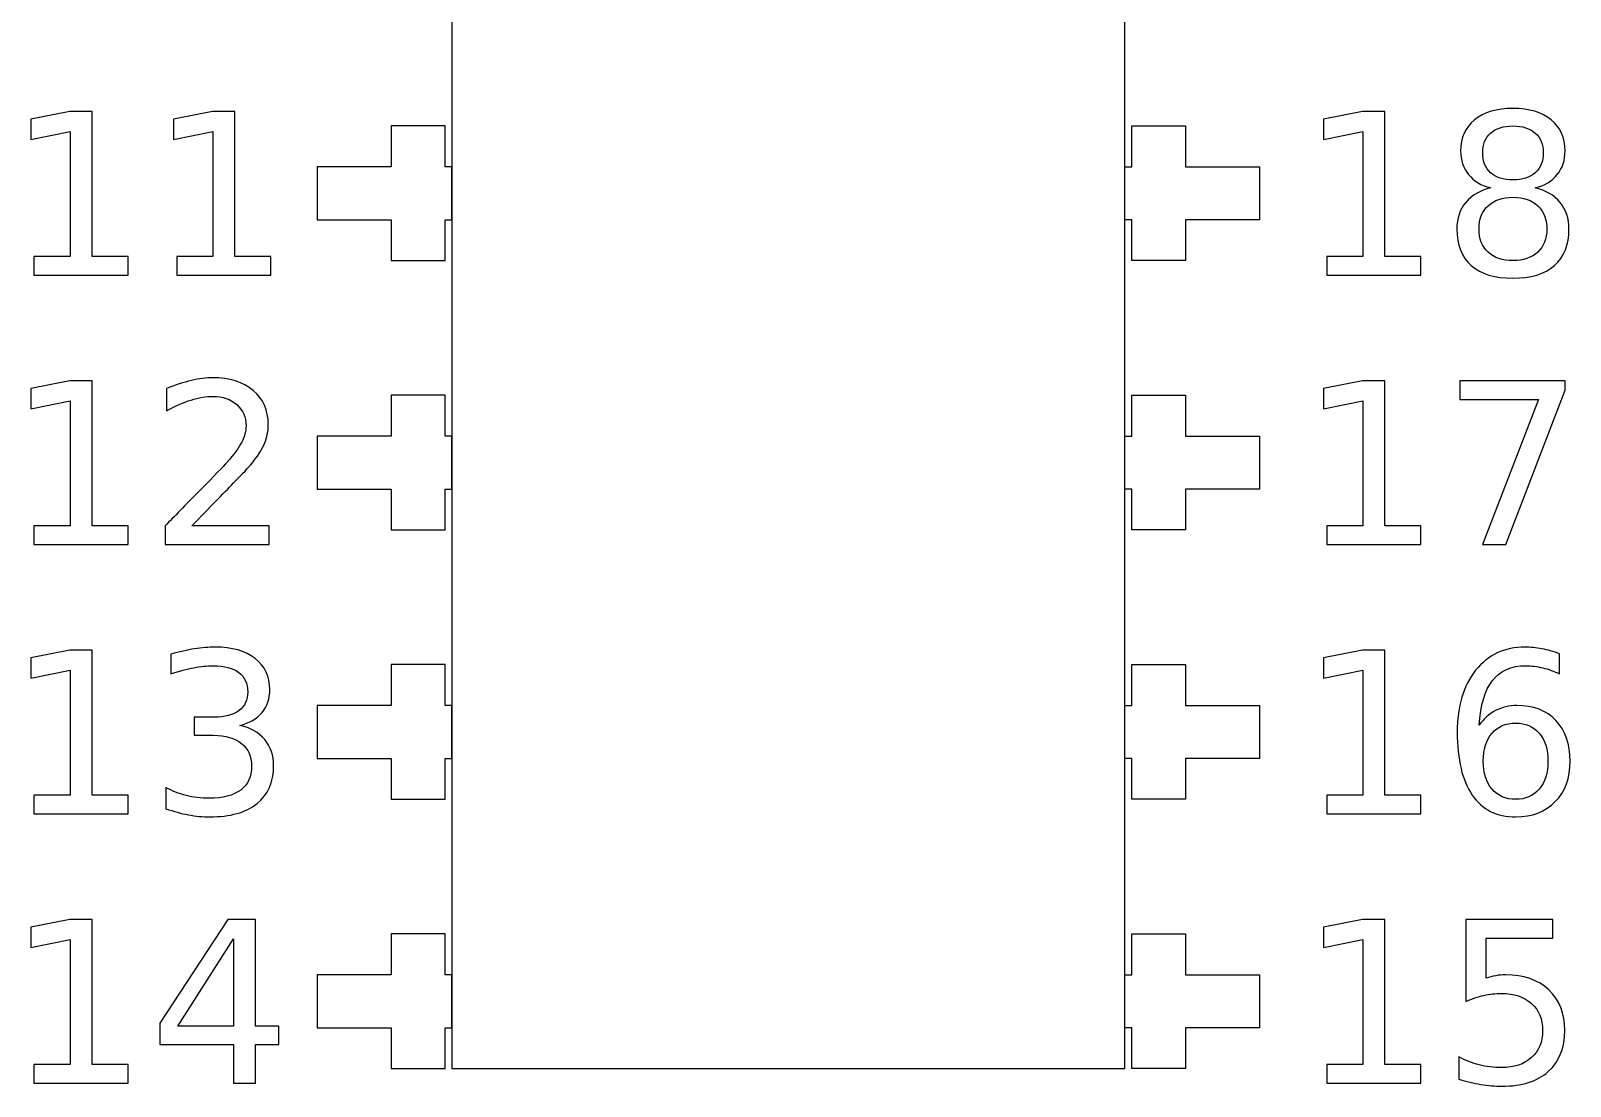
# Model space of a CAD drawing. Header units: centimetres. Extents: x -11.21 to -9.76, y -16.58 to -12.59.
# Drawn here: x -11.215 to -9.762, y -16.581 to -15.586 of the extents above; entities that cross this region are included whole.
import ezdxf

# ---------------------------------------------------------------- set-up
doc = ezdxf.new("R2010")
doc.units = ezdxf.units.CM
doc.header["$MEASUREMENT"] = 0
doc.layers.add('Layer 1', color=7, linetype='Continuous')

msp = doc.modelspace()

# ---------------------------------------------------------------- linework, layer by layer
at = {"layer": 'Layer 1', "color": 250, "lineweight": 25}
for points, knots in [([(-10.8175, -13.13542), (-10.8175, -13.13542), (-10.18251, -13.13542), (-10.18251, -13.13542), (-10.18251, -13.13542), (-10.18251, -13.13542), (-10.18251, -16.5644), (-10.18251, -16.5644), (-10.18251, -16.5644), (-10.18251, -16.5644), (-10.8175, -16.5644), (-10.8175, -16.5644), (-10.8175, -16.5644), (-10.8175, -16.5644), (-10.8175, -13.13542), (-10.8175, -13.13542)], [0, 0, 0, 0, 0.25, 0.25, 0.25, 0.25, 0.5, 0.5, 0.5, 0.5, 0.75, 0.75, 0.75, 0.75, 1, 1, 1, 1]), ([(-10.82385, -15.80242), (-10.82385, -15.80242), (-10.87465, -15.80242), (-10.87465, -15.80242), (-10.87465, -15.80242), (-10.87465, -15.80242), (-10.87465, -15.76392), (-10.87465, -15.76392), (-10.87465, -15.76392), (-10.87465, -15.76392), (-10.9445, -15.76392), (-10.9445, -15.76392), (-10.9445, -15.76392), (-10.9445, -15.76392), (-10.9445, -15.71392), (-10.9445, -15.71392), (-10.9445, -15.71392), (-10.9445, -15.71392), (-10.87465, -15.71392), (-10.87465, -15.71392), (-10.87465, -15.71392), (-10.87465, -15.71392), (-10.87465, -15.67542), (-10.87465, -15.67542), (-10.87465, -15.67542), (-10.87465, -15.67542), (-10.82385, -15.67542), (-10.82385, -15.67542), (-10.82385, -15.67542), (-10.82385, -15.67542), (-10.82385, -15.71392), (-10.82385, -15.71392), (-10.82385, -15.71392), (-10.82385, -15.71392), (-10.8175, -15.71392), (-10.8175, -15.71392), (-10.8175, -15.71392), (-10.8175, -15.71392), (-10.8175, -15.76392), (-10.8175, -15.76392), (-10.8175, -15.76392), (-10.8175, -15.76392), (-10.82385, -15.76392), (-10.82385, -15.76392), (-10.82385, -15.76392), (-10.82385, -15.76392), (-10.82385, -15.80242), (-10.82385, -15.80242)], [0, 0, 0, 0, 0.0833333, 0.0833333, 0.0833333, 0.0833333, 0.1666667, 0.1666667, 0.1666667, 0.1666667, 0.25, 0.25, 0.25, 0.25, 0.3333333, 0.3333333, 0.3333333, 0.3333333, 0.4166667, 0.4166667, 0.4166667, 0.4166667, 0.5, 0.5, 0.5, 0.5, 0.5833333, 0.5833333, 0.5833333, 0.5833333, 0.6666667, 0.6666667, 0.6666667, 0.6666667, 0.75, 0.75, 0.75, 0.75, 0.8333333, 0.8333333, 0.8333333, 0.8333333, 0.9166667, 0.9166667, 0.9166667, 0.9166667, 1, 1, 1, 1]), ([(-10.17615, -15.80242), (-10.17615, -15.80242), (-10.12535, -15.80242), (-10.12535, -15.80242), (-10.12535, -15.80242), (-10.12535, -15.80242), (-10.12535, -15.76392), (-10.12535, -15.76392), (-10.12535, -15.76392), (-10.12535, -15.76392), (-10.0555, -15.76392), (-10.0555, -15.76392), (-10.0555, -15.76392), (-10.0555, -15.76392), (-10.0555, -15.71392), (-10.0555, -15.71392), (-10.0555, -15.71392), (-10.0555, -15.71392), (-10.12535, -15.71392), (-10.12535, -15.71392), (-10.12535, -15.71392), (-10.12535, -15.71392), (-10.12535, -15.67542), (-10.12535, -15.67542), (-10.12535, -15.67542), (-10.12535, -15.67542), (-10.17615, -15.67542), (-10.17615, -15.67542), (-10.17615, -15.67542), (-10.17615, -15.67542), (-10.17615, -15.71392), (-10.17615, -15.71392), (-10.17615, -15.71392), (-10.17615, -15.71392), (-10.1825, -15.71392), (-10.1825, -15.71392), (-10.1825, -15.71392), (-10.1825, -15.71392), (-10.1825, -15.76392), (-10.1825, -15.76392), (-10.1825, -15.76392), (-10.1825, -15.76392), (-10.17615, -15.76392), (-10.17615, -15.76392), (-10.17615, -15.76392), (-10.17615, -15.76392), (-10.17615, -15.80242), (-10.17615, -15.80242)], [0, 0, 0, 0, 0.0833333, 0.0833333, 0.0833333, 0.0833333, 0.1666667, 0.1666667, 0.1666667, 0.1666667, 0.25, 0.25, 0.25, 0.25, 0.3333333, 0.3333333, 0.3333333, 0.3333333, 0.4166667, 0.4166667, 0.4166667, 0.4166667, 0.5, 0.5, 0.5, 0.5, 0.5833333, 0.5833333, 0.5833333, 0.5833333, 0.6666667, 0.6666667, 0.6666667, 0.6666667, 0.75, 0.75, 0.75, 0.75, 0.8333333, 0.8333333, 0.8333333, 0.8333333, 0.9166667, 0.9166667, 0.9166667, 0.9166667, 1, 1, 1, 1]), ([(-10.82385, -16.05642), (-10.82385, -16.05642), (-10.87465, -16.05642), (-10.87465, -16.05642), (-10.87465, -16.05642), (-10.87465, -16.05642), (-10.87465, -16.01792), (-10.87465, -16.01792), (-10.87465, -16.01792), (-10.87465, -16.01792), (-10.9445, -16.01792), (-10.9445, -16.01792), (-10.9445, -16.01792), (-10.9445, -16.01792), (-10.9445, -15.96792), (-10.9445, -15.96792), (-10.9445, -15.96792), (-10.9445, -15.96792), (-10.87465, -15.96792), (-10.87465, -15.96792), (-10.87465, -15.96792), (-10.87465, -15.96792), (-10.87465, -15.92942), (-10.87465, -15.92942), (-10.87465, -15.92942), (-10.87465, -15.92942), (-10.82385, -15.92942), (-10.82385, -15.92942), (-10.82385, -15.92942), (-10.82385, -15.92942), (-10.82385, -15.96792), (-10.82385, -15.96792), (-10.82385, -15.96792), (-10.82385, -15.96792), (-10.8175, -15.96792), (-10.8175, -15.96792), (-10.8175, -15.96792), (-10.8175, -15.96792), (-10.8175, -16.01792), (-10.8175, -16.01792), (-10.8175, -16.01792), (-10.8175, -16.01792), (-10.82385, -16.01792), (-10.82385, -16.01792), (-10.82385, -16.01792), (-10.82385, -16.01792), (-10.82385, -16.05642), (-10.82385, -16.05642)], [0, 0, 0, 0, 0.0833333, 0.0833333, 0.0833333, 0.0833333, 0.1666667, 0.1666667, 0.1666667, 0.1666667, 0.25, 0.25, 0.25, 0.25, 0.3333333, 0.3333333, 0.3333333, 0.3333333, 0.4166667, 0.4166667, 0.4166667, 0.4166667, 0.5, 0.5, 0.5, 0.5, 0.5833333, 0.5833333, 0.5833333, 0.5833333, 0.6666667, 0.6666667, 0.6666667, 0.6666667, 0.75, 0.75, 0.75, 0.75, 0.8333333, 0.8333333, 0.8333333, 0.8333333, 0.9166667, 0.9166667, 0.9166667, 0.9166667, 1, 1, 1, 1]), ([(-10.17615, -16.05642), (-10.17615, -16.05642), (-10.12535, -16.05642), (-10.12535, -16.05642), (-10.12535, -16.05642), (-10.12535, -16.05642), (-10.12535, -16.01792), (-10.12535, -16.01792), (-10.12535, -16.01792), (-10.12535, -16.01792), (-10.0555, -16.01792), (-10.0555, -16.01792), (-10.0555, -16.01792), (-10.0555, -16.01792), (-10.0555, -15.96792), (-10.0555, -15.96792), (-10.0555, -15.96792), (-10.0555, -15.96792), (-10.12535, -15.96792), (-10.12535, -15.96792), (-10.12535, -15.96792), (-10.12535, -15.96792), (-10.12535, -15.92942), (-10.12535, -15.92942), (-10.12535, -15.92942), (-10.12535, -15.92942), (-10.17615, -15.92942), (-10.17615, -15.92942), (-10.17615, -15.92942), (-10.17615, -15.92942), (-10.17615, -15.96792), (-10.17615, -15.96792), (-10.17615, -15.96792), (-10.17615, -15.96792), (-10.1825, -15.96792), (-10.1825, -15.96792), (-10.1825, -15.96792), (-10.1825, -15.96792), (-10.1825, -16.01792), (-10.1825, -16.01792), (-10.1825, -16.01792), (-10.1825, -16.01792), (-10.17615, -16.01792), (-10.17615, -16.01792), (-10.17615, -16.01792), (-10.17615, -16.01792), (-10.17615, -16.05642), (-10.17615, -16.05642)], [0, 0, 0, 0, 0.0833333, 0.0833333, 0.0833333, 0.0833333, 0.1666667, 0.1666667, 0.1666667, 0.1666667, 0.25, 0.25, 0.25, 0.25, 0.3333333, 0.3333333, 0.3333333, 0.3333333, 0.4166667, 0.4166667, 0.4166667, 0.4166667, 0.5, 0.5, 0.5, 0.5, 0.5833333, 0.5833333, 0.5833333, 0.5833333, 0.6666667, 0.6666667, 0.6666667, 0.6666667, 0.75, 0.75, 0.75, 0.75, 0.8333333, 0.8333333, 0.8333333, 0.8333333, 0.9166667, 0.9166667, 0.9166667, 0.9166667, 1, 1, 1, 1]), ([(-10.82385, -16.31042), (-10.82385, -16.31042), (-10.87465, -16.31042), (-10.87465, -16.31042), (-10.87465, -16.31042), (-10.87465, -16.31042), (-10.87465, -16.27192), (-10.87465, -16.27192), (-10.87465, -16.27192), (-10.87465, -16.27192), (-10.9445, -16.27192), (-10.9445, -16.27192), (-10.9445, -16.27192), (-10.9445, -16.27192), (-10.9445, -16.22192), (-10.9445, -16.22192), (-10.9445, -16.22192), (-10.9445, -16.22192), (-10.87465, -16.22192), (-10.87465, -16.22192), (-10.87465, -16.22192), (-10.87465, -16.22192), (-10.87465, -16.18342), (-10.87465, -16.18342), (-10.87465, -16.18342), (-10.87465, -16.18342), (-10.82385, -16.18342), (-10.82385, -16.18342), (-10.82385, -16.18342), (-10.82385, -16.18342), (-10.82385, -16.22192), (-10.82385, -16.22192), (-10.82385, -16.22192), (-10.82385, -16.22192), (-10.8175, -16.22192), (-10.8175, -16.22192), (-10.8175, -16.22192), (-10.8175, -16.22192), (-10.8175, -16.27192), (-10.8175, -16.27192), (-10.8175, -16.27192), (-10.8175, -16.27192), (-10.82385, -16.27192), (-10.82385, -16.27192), (-10.82385, -16.27192), (-10.82385, -16.27192), (-10.82385, -16.31042), (-10.82385, -16.31042)], [0, 0, 0, 0, 0.0833333, 0.0833333, 0.0833333, 0.0833333, 0.1666667, 0.1666667, 0.1666667, 0.1666667, 0.25, 0.25, 0.25, 0.25, 0.3333333, 0.3333333, 0.3333333, 0.3333333, 0.4166667, 0.4166667, 0.4166667, 0.4166667, 0.5, 0.5, 0.5, 0.5, 0.5833333, 0.5833333, 0.5833333, 0.5833333, 0.6666667, 0.6666667, 0.6666667, 0.6666667, 0.75, 0.75, 0.75, 0.75, 0.8333333, 0.8333333, 0.8333333, 0.8333333, 0.9166667, 0.9166667, 0.9166667, 0.9166667, 1, 1, 1, 1]), ([(-10.17615, -16.31042), (-10.17615, -16.31042), (-10.12535, -16.31042), (-10.12535, -16.31042), (-10.12535, -16.31042), (-10.12535, -16.31042), (-10.12535, -16.27192), (-10.12535, -16.27192), (-10.12535, -16.27192), (-10.12535, -16.27192), (-10.0555, -16.27192), (-10.0555, -16.27192), (-10.0555, -16.27192), (-10.0555, -16.27192), (-10.0555, -16.22192), (-10.0555, -16.22192), (-10.0555, -16.22192), (-10.0555, -16.22192), (-10.12535, -16.22192), (-10.12535, -16.22192), (-10.12535, -16.22192), (-10.12535, -16.22192), (-10.12535, -16.18342), (-10.12535, -16.18342), (-10.12535, -16.18342), (-10.12535, -16.18342), (-10.17615, -16.18342), (-10.17615, -16.18342), (-10.17615, -16.18342), (-10.17615, -16.18342), (-10.17615, -16.22192), (-10.17615, -16.22192), (-10.17615, -16.22192), (-10.17615, -16.22192), (-10.1825, -16.22192), (-10.1825, -16.22192), (-10.1825, -16.22192), (-10.1825, -16.22192), (-10.1825, -16.27192), (-10.1825, -16.27192), (-10.1825, -16.27192), (-10.1825, -16.27192), (-10.17615, -16.27192), (-10.17615, -16.27192), (-10.17615, -16.27192), (-10.17615, -16.27192), (-10.17615, -16.31042), (-10.17615, -16.31042)], [0, 0, 0, 0, 0.0833333, 0.0833333, 0.0833333, 0.0833333, 0.1666667, 0.1666667, 0.1666667, 0.1666667, 0.25, 0.25, 0.25, 0.25, 0.3333333, 0.3333333, 0.3333333, 0.3333333, 0.4166667, 0.4166667, 0.4166667, 0.4166667, 0.5, 0.5, 0.5, 0.5, 0.5833333, 0.5833333, 0.5833333, 0.5833333, 0.6666667, 0.6666667, 0.6666667, 0.6666667, 0.75, 0.75, 0.75, 0.75, 0.8333333, 0.8333333, 0.8333333, 0.8333333, 0.9166667, 0.9166667, 0.9166667, 0.9166667, 1, 1, 1, 1]), ([(-10.82385, -16.56442), (-10.82385, -16.56442), (-10.87465, -16.56442), (-10.87465, -16.56442), (-10.87465, -16.56442), (-10.87465, -16.56442), (-10.87465, -16.52592), (-10.87465, -16.52592), (-10.87465, -16.52592), (-10.87465, -16.52592), (-10.9445, -16.52592), (-10.9445, -16.52592), (-10.9445, -16.52592), (-10.9445, -16.52592), (-10.9445, -16.47592), (-10.9445, -16.47592), (-10.9445, -16.47592), (-10.9445, -16.47592), (-10.87465, -16.47592), (-10.87465, -16.47592), (-10.87465, -16.47592), (-10.87465, -16.47592), (-10.87465, -16.43742), (-10.87465, -16.43742), (-10.87465, -16.43742), (-10.87465, -16.43742), (-10.82385, -16.43742), (-10.82385, -16.43742), (-10.82385, -16.43742), (-10.82385, -16.43742), (-10.82385, -16.47592), (-10.82385, -16.47592), (-10.82385, -16.47592), (-10.82385, -16.47592), (-10.8175, -16.47592), (-10.8175, -16.47592), (-10.8175, -16.47592), (-10.8175, -16.47592), (-10.8175, -16.52592), (-10.8175, -16.52592), (-10.8175, -16.52592), (-10.8175, -16.52592), (-10.82385, -16.52592), (-10.82385, -16.52592), (-10.82385, -16.52592), (-10.82385, -16.52592), (-10.82385, -16.56442), (-10.82385, -16.56442)], [0, 0, 0, 0, 0.0833333, 0.0833333, 0.0833333, 0.0833333, 0.1666667, 0.1666667, 0.1666667, 0.1666667, 0.25, 0.25, 0.25, 0.25, 0.3333333, 0.3333333, 0.3333333, 0.3333333, 0.4166667, 0.4166667, 0.4166667, 0.4166667, 0.5, 0.5, 0.5, 0.5, 0.5833333, 0.5833333, 0.5833333, 0.5833333, 0.6666667, 0.6666667, 0.6666667, 0.6666667, 0.75, 0.75, 0.75, 0.75, 0.8333333, 0.8333333, 0.8333333, 0.8333333, 0.9166667, 0.9166667, 0.9166667, 0.9166667, 1, 1, 1, 1]), ([(-10.17615, -16.56442), (-10.17615, -16.56442), (-10.12535, -16.56442), (-10.12535, -16.56442), (-10.12535, -16.56442), (-10.12535, -16.56442), (-10.12535, -16.52592), (-10.12535, -16.52592), (-10.12535, -16.52592), (-10.12535, -16.52592), (-10.0555, -16.52592), (-10.0555, -16.52592), (-10.0555, -16.52592), (-10.0555, -16.52592), (-10.0555, -16.47592), (-10.0555, -16.47592), (-10.0555, -16.47592), (-10.0555, -16.47592), (-10.12535, -16.47592), (-10.12535, -16.47592), (-10.12535, -16.47592), (-10.12535, -16.47592), (-10.12535, -16.43742), (-10.12535, -16.43742), (-10.12535, -16.43742), (-10.12535, -16.43742), (-10.17615, -16.43742), (-10.17615, -16.43742), (-10.17615, -16.43742), (-10.17615, -16.43742), (-10.17615, -16.47592), (-10.17615, -16.47592), (-10.17615, -16.47592), (-10.17615, -16.47592), (-10.1825, -16.47592), (-10.1825, -16.47592), (-10.1825, -16.47592), (-10.1825, -16.47592), (-10.1825, -16.52592), (-10.1825, -16.52592), (-10.1825, -16.52592), (-10.1825, -16.52592), (-10.17615, -16.52592), (-10.17615, -16.52592), (-10.17615, -16.52592), (-10.17615, -16.52592), (-10.17615, -16.56442), (-10.17615, -16.56442)], [0, 0, 0, 0, 0.0833333, 0.0833333, 0.0833333, 0.0833333, 0.1666667, 0.1666667, 0.1666667, 0.1666667, 0.25, 0.25, 0.25, 0.25, 0.3333333, 0.3333333, 0.3333333, 0.3333333, 0.4166667, 0.4166667, 0.4166667, 0.4166667, 0.5, 0.5, 0.5, 0.5, 0.5833333, 0.5833333, 0.5833333, 0.5833333, 0.6666667, 0.6666667, 0.6666667, 0.6666667, 0.75, 0.75, 0.75, 0.75, 0.8333333, 0.8333333, 0.8333333, 0.8333333, 0.9166667, 0.9166667, 0.9166667, 0.9166667, 1, 1, 1, 1])]:
    msp.add_open_spline(points, degree=3, knots=knots, dxfattribs=at)
at = {"layer": 'Layer 1', "color": 250}
for points, knots in [([(-11.21162, -15.79848), (-11.21162, -15.79848), (-11.17752, -15.79848), (-11.17752, -15.79848), (-11.17752, -15.79848), (-11.17752, -15.79848), (-11.17752, -15.68076), (-11.17752, -15.68076), (-11.17752, -15.68076), (-11.17752, -15.68076), (-11.21462, -15.68821), (-11.21462, -15.68821), (-11.21462, -15.68821), (-11.21462, -15.68821), (-11.21462, -15.66919), (-11.21462, -15.66919), (-11.21462, -15.66919), (-11.21462, -15.66919), (-11.17773, -15.66175), (-11.17773, -15.66175), (-11.17773, -15.66175), (-11.17773, -15.66175), (-11.15685, -15.66175), (-11.15685, -15.66175), (-11.15685, -15.66175), (-11.15685, -15.66175), (-11.15685, -15.79848), (-11.15685, -15.79848), (-11.15685, -15.79848), (-11.15685, -15.79848), (-11.12274, -15.79848), (-11.12274, -15.79848), (-11.12274, -15.79848), (-11.12274, -15.79848), (-11.12274, -15.81605), (-11.12274, -15.81605), (-11.12274, -15.81605), (-11.12274, -15.81605), (-11.21162, -15.81605), (-11.21162, -15.81605), (-11.21162, -15.81605), (-11.21162, -15.81605), (-11.21162, -15.79848), (-11.21162, -15.79848)], [0, 0, 0, 0, 0.0909091, 0.0909091, 0.0909091, 0.0909091, 0.1818182, 0.1818182, 0.1818182, 0.1818182, 0.2727273, 0.2727273, 0.2727273, 0.2727273, 0.3636364, 0.3636364, 0.3636364, 0.3636364, 0.4545455, 0.4545455, 0.4545455, 0.4545455, 0.5454545, 0.5454545, 0.5454545, 0.5454545, 0.6363636, 0.6363636, 0.6363636, 0.6363636, 0.7272727, 0.7272727, 0.7272727, 0.7272727, 0.8181818, 0.8181818, 0.8181818, 0.8181818, 0.9090909, 0.9090909, 0.9090909, 0.9090909, 1, 1, 1, 1]), ([(-11.07699, -15.79848), (-11.07699, -15.79848), (-11.04289, -15.79848), (-11.04289, -15.79848), (-11.04289, -15.79848), (-11.04289, -15.79848), (-11.04289, -15.68076), (-11.04289, -15.68076), (-11.04289, -15.68076), (-11.04289, -15.68076), (-11.07999, -15.68821), (-11.07999, -15.68821), (-11.07999, -15.68821), (-11.07999, -15.68821), (-11.07999, -15.66919), (-11.07999, -15.66919), (-11.07999, -15.66919), (-11.07999, -15.66919), (-11.0431, -15.66175), (-11.0431, -15.66175), (-11.0431, -15.66175), (-11.0431, -15.66175), (-11.02222, -15.66175), (-11.02222, -15.66175), (-11.02222, -15.66175), (-11.02222, -15.66175), (-11.02222, -15.79848), (-11.02222, -15.79848), (-11.02222, -15.79848), (-11.02222, -15.79848), (-10.98811, -15.79848), (-10.98811, -15.79848), (-10.98811, -15.79848), (-10.98811, -15.79848), (-10.98811, -15.81605), (-10.98811, -15.81605), (-10.98811, -15.81605), (-10.98811, -15.81605), (-11.07699, -15.81605), (-11.07699, -15.81605), (-11.07699, -15.81605), (-11.07699, -15.81605), (-11.07699, -15.79848), (-11.07699, -15.79848)], [0, 0, 0, 0, 0.0909091, 0.0909091, 0.0909091, 0.0909091, 0.1818182, 0.1818182, 0.1818182, 0.1818182, 0.2727273, 0.2727273, 0.2727273, 0.2727273, 0.3636364, 0.3636364, 0.3636364, 0.3636364, 0.4545455, 0.4545455, 0.4545455, 0.4545455, 0.5454545, 0.5454545, 0.5454545, 0.5454545, 0.6363636, 0.6363636, 0.6363636, 0.6363636, 0.7272727, 0.7272727, 0.7272727, 0.7272727, 0.8181818, 0.8181818, 0.8181818, 0.8181818, 0.9090909, 0.9090909, 0.9090909, 0.9090909, 1, 1, 1, 1]), ([(-9.99223, -15.79848), (-9.99223, -15.79848), (-9.95813, -15.79848), (-9.95813, -15.79848), (-9.95813, -15.79848), (-9.95813, -15.79848), (-9.95813, -15.68076), (-9.95813, -15.68076), (-9.95813, -15.68076), (-9.95813, -15.68076), (-9.99523, -15.68821), (-9.99523, -15.68821), (-9.99523, -15.68821), (-9.99523, -15.68821), (-9.99523, -15.66919), (-9.99523, -15.66919), (-9.99523, -15.66919), (-9.99523, -15.66919), (-9.95834, -15.66175), (-9.95834, -15.66175), (-9.95834, -15.66175), (-9.95834, -15.66175), (-9.93746, -15.66175), (-9.93746, -15.66175), (-9.93746, -15.66175), (-9.93746, -15.66175), (-9.93746, -15.79848), (-9.93746, -15.79848), (-9.93746, -15.79848), (-9.93746, -15.79848), (-9.90335, -15.79848), (-9.90335, -15.79848), (-9.90335, -15.79848), (-9.90335, -15.79848), (-9.90335, -15.81605), (-9.90335, -15.81605), (-9.90335, -15.81605), (-9.90335, -15.81605), (-9.99223, -15.81605), (-9.99223, -15.81605), (-9.99223, -15.81605), (-9.99223, -15.81605), (-9.99223, -15.79848), (-9.99223, -15.79848)], [0, 0, 0, 0, 0.0909091, 0.0909091, 0.0909091, 0.0909091, 0.1818182, 0.1818182, 0.1818182, 0.1818182, 0.2727273, 0.2727273, 0.2727273, 0.2727273, 0.3636364, 0.3636364, 0.3636364, 0.3636364, 0.4545455, 0.4545455, 0.4545455, 0.4545455, 0.5454545, 0.5454545, 0.5454545, 0.5454545, 0.6363636, 0.6363636, 0.6363636, 0.6363636, 0.7272727, 0.7272727, 0.7272727, 0.7272727, 0.8181818, 0.8181818, 0.8181818, 0.8181818, 0.9090909, 0.9090909, 0.9090909, 0.9090909, 1, 1, 1, 1]), ([(-9.83743, -15.73389), (-9.84638, -15.73167), (-9.85336, -15.72751), (-9.85837, -15.72137), (-9.85837, -15.72137), (-9.86334, -15.71526), (-9.86585, -15.70779), (-9.86585, -15.69897), (-9.86585, -15.69897), (-9.86585, -15.68662), (-9.86147, -15.67688), (-9.85269, -15.66972), (-9.85269, -15.66972), (-9.84391, -15.66256), (-9.83185, -15.65896), (-9.81658, -15.65896), (-9.81658, -15.65896), (-9.80123, -15.65896), (-9.78917, -15.66256), (-9.78042, -15.66972), (-9.78042, -15.66972), (-9.77167, -15.67688), (-9.7673, -15.68662), (-9.7673, -15.69897), (-9.7673, -15.69897), (-9.7673, -15.70779), (-9.7698, -15.71526), (-9.77477, -15.72137), (-9.77477, -15.72137), (-9.77978, -15.72751), (-9.78673, -15.73167), (-9.79562, -15.73389), (-9.79562, -15.73389), (-9.78553, -15.73622), (-9.7777, -15.7408), (-9.77209, -15.74765), (-9.77209, -15.74765), (-9.76648, -15.75446), (-9.76366, -15.76278), (-9.76366, -15.77266), (-9.76366, -15.77266), (-9.76366, -15.78758), (-9.76821, -15.79908), (-9.77735, -15.80705), (-9.77735, -15.80705), (-9.78649, -15.81506), (-9.79957, -15.81905), (-9.81658, -15.81905), (-9.81658, -15.81905), (-9.83358, -15.81905), (-9.84666, -15.81506), (-9.8558, -15.80705), (-9.8558, -15.80705), (-9.86493, -15.79908), (-9.86948, -15.78758), (-9.86948, -15.77266), (-9.86948, -15.77266), (-9.86948, -15.76278), (-9.86666, -15.75446), (-9.86102, -15.74765), (-9.86102, -15.74765), (-9.85534, -15.7408), (-9.84751, -15.73622), (-9.83743, -15.73389)], [0, 0, 0, 0, 0.0625, 0.0625, 0.0625, 0.0625, 0.125, 0.125, 0.125, 0.125, 0.1875, 0.1875, 0.1875, 0.1875, 0.25, 0.25, 0.25, 0.25, 0.3125, 0.3125, 0.3125, 0.3125, 0.375, 0.375, 0.375, 0.375, 0.4375, 0.4375, 0.4375, 0.4375, 0.5, 0.5, 0.5, 0.5, 0.5625, 0.5625, 0.5625, 0.5625, 0.625, 0.625, 0.625, 0.625, 0.6875, 0.6875, 0.6875, 0.6875, 0.75, 0.75, 0.75, 0.75, 0.8125, 0.8125, 0.8125, 0.8125, 0.875, 0.875, 0.875, 0.875, 0.9375, 0.9375, 0.9375, 0.9375, 1, 1, 1, 1]), ([(-9.84507, -15.70091), (-9.84507, -15.70891), (-9.84257, -15.71516), (-9.8376, -15.71964), (-9.8376, -15.71964), (-9.83259, -15.72412), (-9.82561, -15.72634), (-9.81658, -15.72634), (-9.81658, -15.72634), (-9.80762, -15.72634), (-9.80063, -15.72412), (-9.79555, -15.71964), (-9.79555, -15.71964), (-9.79051, -15.71516), (-9.78797, -15.70891), (-9.78797, -15.70091), (-9.78797, -15.70091), (-9.78797, -15.69293), (-9.79051, -15.68669), (-9.79555, -15.68221), (-9.79555, -15.68221), (-9.80063, -15.67773), (-9.80762, -15.67551), (-9.81658, -15.67551), (-9.81658, -15.67551), (-9.82561, -15.67551), (-9.83259, -15.67773), (-9.8376, -15.68221), (-9.8376, -15.68221), (-9.84257, -15.68669), (-9.84507, -15.69293), (-9.84507, -15.70091)], [0, 0, 0, 0, 0.125, 0.125, 0.125, 0.125, 0.25, 0.25, 0.25, 0.25, 0.375, 0.375, 0.375, 0.375, 0.5, 0.5, 0.5, 0.5, 0.625, 0.625, 0.625, 0.625, 0.75, 0.75, 0.75, 0.75, 0.875, 0.875, 0.875, 0.875, 1, 1, 1, 1]), ([(-9.81658, -15.74278), (-9.82649, -15.74278), (-9.83429, -15.74543), (-9.83996, -15.75075), (-9.83996, -15.75075), (-9.84564, -15.75604), (-9.84849, -15.76335), (-9.84849, -15.77262), (-9.84849, -15.77262), (-9.84849, -15.78194), (-9.84564, -15.78924), (-9.83996, -15.79453), (-9.83996, -15.79453), (-9.83429, -15.79986), (-9.82649, -15.8025), (-9.81658, -15.8025), (-9.81658, -15.8025), (-9.80666, -15.8025), (-9.79883, -15.79982), (-9.79312, -15.7945), (-9.79312, -15.7945), (-9.7874, -15.78917), (-9.78455, -15.78187), (-9.78455, -15.77262), (-9.78455, -15.77262), (-9.78455, -15.76335), (-9.7874, -15.75604), (-9.79308, -15.75075), (-9.79308, -15.75075), (-9.79876, -15.74543), (-9.80659, -15.74278), (-9.81658, -15.74278)], [0, 0, 0, 0, 0.125, 0.125, 0.125, 0.125, 0.25, 0.25, 0.25, 0.25, 0.375, 0.375, 0.375, 0.375, 0.5, 0.5, 0.5, 0.5, 0.625, 0.625, 0.625, 0.625, 0.75, 0.75, 0.75, 0.75, 0.875, 0.875, 0.875, 0.875, 1, 1, 1, 1]), ([(-11.06264, -16.05248), (-11.06264, -16.05248), (-10.9898, -16.05248), (-10.9898, -16.05248), (-10.9898, -16.05248), (-10.9898, -16.05248), (-10.9898, -16.07005), (-10.9898, -16.07005), (-10.9898, -16.07005), (-10.9898, -16.07005), (-11.08775, -16.07005), (-11.08775, -16.07005), (-11.08775, -16.07005), (-11.08775, -16.07005), (-11.08775, -16.05248), (-11.08775, -16.05248), (-11.08775, -16.05248), (-11.07982, -16.0443), (-11.06902, -16.03329), (-11.05538, -16.01946), (-11.05538, -16.01946), (-11.04169, -16.00563), (-11.03308, -15.99675), (-11.02959, -15.99276), (-11.02959, -15.99276), (-11.02289, -15.98524), (-11.01823, -15.9789), (-11.01559, -15.97367), (-11.01559, -15.97367), (-11.01294, -15.96849), (-11.0116, -15.96337), (-11.0116, -15.95833), (-11.0116, -15.95833), (-11.0116, -15.95014), (-11.01449, -15.94344), (-11.02024, -15.93829), (-11.02024, -15.93829), (-11.02599, -15.93311), (-11.03347, -15.93053), (-11.04272, -15.93053), (-11.04272, -15.93053), (-11.04924, -15.93053), (-11.05616, -15.93166), (-11.06341, -15.93395), (-11.06341, -15.93395), (-11.07068, -15.93621), (-11.07848, -15.93967), (-11.08673, -15.94429), (-11.08673, -15.94429), (-11.08673, -15.94429), (-11.08673, -15.92319), (-11.08673, -15.92319), (-11.08673, -15.92319), (-11.07833, -15.91981), (-11.07047, -15.91727), (-11.06317, -15.91554), (-11.06317, -15.91554), (-11.05587, -15.91381), (-11.04917, -15.91296), (-11.0431, -15.91296), (-11.0431, -15.91296), (-11.02712, -15.91296), (-11.01439, -15.91695), (-11.00486, -15.92496), (-11.00486, -15.92496), (-10.99537, -15.93293), (-10.99061, -15.94362), (-10.99061, -15.95699), (-10.99061, -15.95699), (-10.99061, -15.96334), (-10.99181, -15.96934), (-10.99417, -15.97501), (-10.99417, -15.97501), (-10.99654, -15.98069), (-11.00088, -15.9874), (-11.00716, -15.99512), (-11.00716, -15.99512), (-11.00888, -15.99713), (-11.01435, -16.00288), (-11.0236, -16.01244), (-11.0236, -16.01244), (-11.0328, -16.02197), (-11.04585, -16.03534), (-11.06264, -16.05248)], [0, 0, 0, 0, 0.047619, 0.047619, 0.047619, 0.047619, 0.0952381, 0.0952381, 0.0952381, 0.0952381, 0.1428571, 0.1428571, 0.1428571, 0.1428571, 0.1904762, 0.1904762, 0.1904762, 0.1904762, 0.2380952, 0.2380952, 0.2380952, 0.2380952, 0.2857143, 0.2857143, 0.2857143, 0.2857143, 0.3333333, 0.3333333, 0.3333333, 0.3333333, 0.3809524, 0.3809524, 0.3809524, 0.3809524, 0.4285714, 0.4285714, 0.4285714, 0.4285714, 0.4761905, 0.4761905, 0.4761905, 0.4761905, 0.5238095, 0.5238095, 0.5238095, 0.5238095, 0.5714286, 0.5714286, 0.5714286, 0.5714286, 0.6190476, 0.6190476, 0.6190476, 0.6190476, 0.6666667, 0.6666667, 0.6666667, 0.6666667, 0.7142857, 0.7142857, 0.7142857, 0.7142857, 0.7619048, 0.7619048, 0.7619048, 0.7619048, 0.8095238, 0.8095238, 0.8095238, 0.8095238, 0.8571429, 0.8571429, 0.8571429, 0.8571429, 0.9047619, 0.9047619, 0.9047619, 0.9047619, 0.952381, 0.952381, 0.952381, 0.952381, 1, 1, 1, 1]), ([(-11.21162, -16.05248), (-11.21162, -16.05248), (-11.17752, -16.05248), (-11.17752, -16.05248), (-11.17752, -16.05248), (-11.17752, -16.05248), (-11.17752, -15.93476), (-11.17752, -15.93476), (-11.17752, -15.93476), (-11.17752, -15.93476), (-11.21462, -15.94221), (-11.21462, -15.94221), (-11.21462, -15.94221), (-11.21462, -15.94221), (-11.21462, -15.92319), (-11.21462, -15.92319), (-11.21462, -15.92319), (-11.21462, -15.92319), (-11.17773, -15.91575), (-11.17773, -15.91575), (-11.17773, -15.91575), (-11.17773, -15.91575), (-11.15685, -15.91575), (-11.15685, -15.91575), (-11.15685, -15.91575), (-11.15685, -15.91575), (-11.15685, -16.05248), (-11.15685, -16.05248), (-11.15685, -16.05248), (-11.15685, -16.05248), (-11.12274, -16.05248), (-11.12274, -16.05248), (-11.12274, -16.05248), (-11.12274, -16.05248), (-11.12274, -16.07005), (-11.12274, -16.07005), (-11.12274, -16.07005), (-11.12274, -16.07005), (-11.21162, -16.07005), (-11.21162, -16.07005), (-11.21162, -16.07005), (-11.21162, -16.07005), (-11.21162, -16.05248), (-11.21162, -16.05248)], [0, 0, 0, 0, 0.0909091, 0.0909091, 0.0909091, 0.0909091, 0.1818182, 0.1818182, 0.1818182, 0.1818182, 0.2727273, 0.2727273, 0.2727273, 0.2727273, 0.3636364, 0.3636364, 0.3636364, 0.3636364, 0.4545455, 0.4545455, 0.4545455, 0.4545455, 0.5454545, 0.5454545, 0.5454545, 0.5454545, 0.6363636, 0.6363636, 0.6363636, 0.6363636, 0.7272727, 0.7272727, 0.7272727, 0.7272727, 0.8181818, 0.8181818, 0.8181818, 0.8181818, 0.9090909, 0.9090909, 0.9090909, 0.9090909, 1, 1, 1, 1]), ([(-9.99223, -16.05248), (-9.99223, -16.05248), (-9.95813, -16.05248), (-9.95813, -16.05248), (-9.95813, -16.05248), (-9.95813, -16.05248), (-9.95813, -15.93476), (-9.95813, -15.93476), (-9.95813, -15.93476), (-9.95813, -15.93476), (-9.99523, -15.94221), (-9.99523, -15.94221), (-9.99523, -15.94221), (-9.99523, -15.94221), (-9.99523, -15.92319), (-9.99523, -15.92319), (-9.99523, -15.92319), (-9.99523, -15.92319), (-9.95834, -15.91575), (-9.95834, -15.91575), (-9.95834, -15.91575), (-9.95834, -15.91575), (-9.93746, -15.91575), (-9.93746, -15.91575), (-9.93746, -15.91575), (-9.93746, -15.91575), (-9.93746, -16.05248), (-9.93746, -16.05248), (-9.93746, -16.05248), (-9.93746, -16.05248), (-9.90335, -16.05248), (-9.90335, -16.05248), (-9.90335, -16.05248), (-9.90335, -16.05248), (-9.90335, -16.07005), (-9.90335, -16.07005), (-9.90335, -16.07005), (-9.90335, -16.07005), (-9.99223, -16.07005), (-9.99223, -16.07005), (-9.99223, -16.07005), (-9.99223, -16.07005), (-9.99223, -16.05248), (-9.99223, -16.05248)], [0, 0, 0, 0, 0.0909091, 0.0909091, 0.0909091, 0.0909091, 0.1818182, 0.1818182, 0.1818182, 0.1818182, 0.2727273, 0.2727273, 0.2727273, 0.2727273, 0.3636364, 0.3636364, 0.3636364, 0.3636364, 0.4545455, 0.4545455, 0.4545455, 0.4545455, 0.5454545, 0.5454545, 0.5454545, 0.5454545, 0.6363636, 0.6363636, 0.6363636, 0.6363636, 0.7272727, 0.7272727, 0.7272727, 0.7272727, 0.8181818, 0.8181818, 0.8181818, 0.8181818, 0.9090909, 0.9090909, 0.9090909, 0.9090909, 1, 1, 1, 1]), ([(-9.86648, -15.91575), (-9.86648, -15.91575), (-9.76726, -15.91575), (-9.76726, -15.91575), (-9.76726, -15.91575), (-9.76726, -15.91575), (-9.76726, -15.92464), (-9.76726, -15.92464), (-9.76726, -15.92464), (-9.76726, -15.92464), (-9.82332, -16.07005), (-9.82332, -16.07005), (-9.82332, -16.07005), (-9.82332, -16.07005), (-9.84511, -16.07005), (-9.84511, -16.07005), (-9.84511, -16.07005), (-9.84511, -16.07005), (-9.79238, -15.93332), (-9.79238, -15.93332), (-9.79238, -15.93332), (-9.79238, -15.93332), (-9.86648, -15.93332), (-9.86648, -15.93332), (-9.86648, -15.93332), (-9.86648, -15.93332), (-9.86648, -15.91575), (-9.86648, -15.91575)], [0, 0, 0, 0, 0.1428571, 0.1428571, 0.1428571, 0.1428571, 0.2857143, 0.2857143, 0.2857143, 0.2857143, 0.4285714, 0.4285714, 0.4285714, 0.4285714, 0.5714286, 0.5714286, 0.5714286, 0.5714286, 0.7142857, 0.7142857, 0.7142857, 0.7142857, 0.8571429, 0.8571429, 0.8571429, 0.8571429, 1, 1, 1, 1]), ([(-11.21162, -16.30648), (-11.21162, -16.30648), (-11.17752, -16.30648), (-11.17752, -16.30648), (-11.17752, -16.30648), (-11.17752, -16.30648), (-11.17752, -16.18876), (-11.17752, -16.18876), (-11.17752, -16.18876), (-11.17752, -16.18876), (-11.21462, -16.19621), (-11.21462, -16.19621), (-11.21462, -16.19621), (-11.21462, -16.19621), (-11.21462, -16.17719), (-11.21462, -16.17719), (-11.21462, -16.17719), (-11.21462, -16.17719), (-11.17773, -16.16975), (-11.17773, -16.16975), (-11.17773, -16.16975), (-11.17773, -16.16975), (-11.15685, -16.16975), (-11.15685, -16.16975), (-11.15685, -16.16975), (-11.15685, -16.16975), (-11.15685, -16.30648), (-11.15685, -16.30648), (-11.15685, -16.30648), (-11.15685, -16.30648), (-11.12274, -16.30648), (-11.12274, -16.30648), (-11.12274, -16.30648), (-11.12274, -16.30648), (-11.12274, -16.32405), (-11.12274, -16.32405), (-11.12274, -16.32405), (-11.12274, -16.32405), (-11.21162, -16.32405), (-11.21162, -16.32405), (-11.21162, -16.32405), (-11.21162, -16.32405), (-11.21162, -16.30648), (-11.21162, -16.30648)], [0, 0, 0, 0, 0.0909091, 0.0909091, 0.0909091, 0.0909091, 0.1818182, 0.1818182, 0.1818182, 0.1818182, 0.2727273, 0.2727273, 0.2727273, 0.2727273, 0.3636364, 0.3636364, 0.3636364, 0.3636364, 0.4545455, 0.4545455, 0.4545455, 0.4545455, 0.5454545, 0.5454545, 0.5454545, 0.5454545, 0.6363636, 0.6363636, 0.6363636, 0.6363636, 0.7272727, 0.7272727, 0.7272727, 0.7272727, 0.8181818, 0.8181818, 0.8181818, 0.8181818, 0.9090909, 0.9090909, 0.9090909, 0.9090909, 1, 1, 1, 1]), ([(-11.01739, -16.24083), (-11.00737, -16.24298), (-10.99957, -16.24743), (-10.99396, -16.25417), (-10.99396, -16.25417), (-10.98835, -16.26094), (-10.98553, -16.26927), (-10.98553, -16.27918), (-10.98553, -16.27918), (-10.98553, -16.29442), (-10.99075, -16.3062), (-11.00123, -16.31453), (-11.00123, -16.31453), (-11.01171, -16.32289), (-11.02659, -16.32705), (-11.04589, -16.32705), (-11.04589, -16.32705), (-11.05238, -16.32705), (-11.05904, -16.32641), (-11.06588, -16.32514), (-11.06588, -16.32514), (-11.07273, -16.32387), (-11.07982, -16.32193), (-11.08712, -16.31939), (-11.08712, -16.31939), (-11.08712, -16.31939), (-11.08712, -16.29925), (-11.08712, -16.29925), (-11.08712, -16.29925), (-11.08133, -16.30264), (-11.07498, -16.30518), (-11.0681, -16.30691), (-11.0681, -16.30691), (-11.06123, -16.30863), (-11.05404, -16.30948), (-11.04653, -16.30948), (-11.04653, -16.30948), (-11.03344, -16.30948), (-11.02345, -16.30691), (-11.01658, -16.30172), (-11.01658, -16.30172), (-11.00973, -16.29657), (-11.00631, -16.28906), (-11.00631, -16.27918), (-11.00631, -16.27918), (-11.00631, -16.27011), (-11.00948, -16.26299), (-11.01587, -16.25784), (-11.01587, -16.25784), (-11.02225, -16.25272), (-11.03111, -16.25015), (-11.04247, -16.25015), (-11.04247, -16.25015), (-11.04247, -16.25015), (-11.06045, -16.25015), (-11.06045, -16.25015), (-11.06045, -16.25015), (-11.06045, -16.25015), (-11.06045, -16.233), (-11.06045, -16.233), (-11.06045, -16.233), (-11.06045, -16.233), (-11.04166, -16.233), (-11.04166, -16.233), (-11.04166, -16.233), (-11.03139, -16.233), (-11.02356, -16.23095), (-11.01809, -16.22686), (-11.01809, -16.22686), (-11.01266, -16.22274), (-11.00994, -16.21684), (-11.00994, -16.20912), (-11.00994, -16.20912), (-11.00994, -16.20122), (-11.01277, -16.19511), (-11.01837, -16.19088), (-11.01837, -16.19088), (-11.02398, -16.18665), (-11.03203, -16.18453), (-11.04247, -16.18453), (-11.04247, -16.18453), (-11.04822, -16.18453), (-11.05432, -16.18517), (-11.06087, -16.1864), (-11.06087, -16.1864), (-11.0674, -16.18764), (-11.0746, -16.18958), (-11.08246, -16.19219), (-11.08246, -16.19219), (-11.08246, -16.19219), (-11.08246, -16.1736), (-11.08246, -16.1736), (-11.08246, -16.1736), (-11.07452, -16.17137), (-11.06712, -16.16971), (-11.0602, -16.16862), (-11.0602, -16.16862), (-11.0533, -16.16753), (-11.04674, -16.16696), (-11.04063, -16.16696), (-11.04063, -16.16696), (-11.02479, -16.16696), (-11.01224, -16.17056), (-11.00299, -16.17776), (-11.00299, -16.17776), (-10.99379, -16.18495), (-10.98917, -16.19469), (-10.98917, -16.20697), (-10.98917, -16.20697), (-10.98917, -16.2155), (-10.9916, -16.2227), (-10.9965, -16.22859), (-10.9965, -16.22859), (-11.00141, -16.23448), (-11.00836, -16.23857), (-11.01739, -16.24083)], [0, 0, 0, 0, 0.0344828, 0.0344828, 0.0344828, 0.0344828, 0.0689655, 0.0689655, 0.0689655, 0.0689655, 0.1034483, 0.1034483, 0.1034483, 0.1034483, 0.137931, 0.137931, 0.137931, 0.137931, 0.1724138, 0.1724138, 0.1724138, 0.1724138, 0.2068966, 0.2068966, 0.2068966, 0.2068966, 0.2413793, 0.2413793, 0.2413793, 0.2413793, 0.2758621, 0.2758621, 0.2758621, 0.2758621, 0.3103448, 0.3103448, 0.3103448, 0.3103448, 0.3448276, 0.3448276, 0.3448276, 0.3448276, 0.3793103, 0.3793103, 0.3793103, 0.3793103, 0.4137931, 0.4137931, 0.4137931, 0.4137931, 0.4482759, 0.4482759, 0.4482759, 0.4482759, 0.4827586, 0.4827586, 0.4827586, 0.4827586, 0.5172414, 0.5172414, 0.5172414, 0.5172414, 0.5517241, 0.5517241, 0.5517241, 0.5517241, 0.5862069, 0.5862069, 0.5862069, 0.5862069, 0.6206897, 0.6206897, 0.6206897, 0.6206897, 0.6551724, 0.6551724, 0.6551724, 0.6551724, 0.6896552, 0.6896552, 0.6896552, 0.6896552, 0.7241379, 0.7241379, 0.7241379, 0.7241379, 0.7586207, 0.7586207, 0.7586207, 0.7586207, 0.7931034, 0.7931034, 0.7931034, 0.7931034, 0.8275862, 0.8275862, 0.8275862, 0.8275862, 0.862069, 0.862069, 0.862069, 0.862069, 0.8965517, 0.8965517, 0.8965517, 0.8965517, 0.9310345, 0.9310345, 0.9310345, 0.9310345, 0.9655172, 0.9655172, 0.9655172, 0.9655172, 1, 1, 1, 1]), ([(-9.99223, -16.30648), (-9.99223, -16.30648), (-9.95813, -16.30648), (-9.95813, -16.30648), (-9.95813, -16.30648), (-9.95813, -16.30648), (-9.95813, -16.18876), (-9.95813, -16.18876), (-9.95813, -16.18876), (-9.95813, -16.18876), (-9.99523, -16.19621), (-9.99523, -16.19621), (-9.99523, -16.19621), (-9.99523, -16.19621), (-9.99523, -16.17719), (-9.99523, -16.17719), (-9.99523, -16.17719), (-9.99523, -16.17719), (-9.95834, -16.16975), (-9.95834, -16.16975), (-9.95834, -16.16975), (-9.95834, -16.16975), (-9.93746, -16.16975), (-9.93746, -16.16975), (-9.93746, -16.16975), (-9.93746, -16.16975), (-9.93746, -16.30648), (-9.93746, -16.30648), (-9.93746, -16.30648), (-9.93746, -16.30648), (-9.90335, -16.30648), (-9.90335, -16.30648), (-9.90335, -16.30648), (-9.90335, -16.30648), (-9.90335, -16.32405), (-9.90335, -16.32405), (-9.90335, -16.32405), (-9.90335, -16.32405), (-9.99223, -16.32405), (-9.99223, -16.32405), (-9.99223, -16.32405), (-9.99223, -16.32405), (-9.99223, -16.30648), (-9.99223, -16.30648)], [0, 0, 0, 0, 0.0909091, 0.0909091, 0.0909091, 0.0909091, 0.1818182, 0.1818182, 0.1818182, 0.1818182, 0.2727273, 0.2727273, 0.2727273, 0.2727273, 0.3636364, 0.3636364, 0.3636364, 0.3636364, 0.4545455, 0.4545455, 0.4545455, 0.4545455, 0.5454545, 0.5454545, 0.5454545, 0.5454545, 0.6363636, 0.6363636, 0.6363636, 0.6363636, 0.7272727, 0.7272727, 0.7272727, 0.7272727, 0.8181818, 0.8181818, 0.8181818, 0.8181818, 0.9090909, 0.9090909, 0.9090909, 0.9090909, 1, 1, 1, 1]), ([(-9.77252, -16.17317), (-9.77252, -16.17317), (-9.77252, -16.19219), (-9.77252, -16.19219), (-9.77252, -16.19219), (-9.77774, -16.18972), (-9.78303, -16.18781), (-9.78839, -16.18651), (-9.78839, -16.18651), (-9.79372, -16.1852), (-9.79901, -16.18453), (-9.80427, -16.18453), (-9.80427, -16.18453), (-9.81802, -16.18453), (-9.82857, -16.18919), (-9.83584, -16.19847), (-9.83584, -16.19847), (-9.8431, -16.20778), (-9.84726, -16.22182), (-9.84828, -16.24066), (-9.84828, -16.24066), (-9.84422, -16.23466), (-9.83911, -16.23004), (-9.83298, -16.22683), (-9.83298, -16.22683), (-9.82684, -16.22362), (-9.82011, -16.22203), (-9.81273, -16.22203), (-9.81273, -16.22203), (-9.79725, -16.22203), (-9.78497, -16.22672), (-9.77597, -16.23614), (-9.77597, -16.23614), (-9.76698, -16.24556), (-9.7625, -16.25833), (-9.7625, -16.27452), (-9.7625, -16.27452), (-9.7625, -16.2904), (-9.76719, -16.3031), (-9.77654, -16.31269), (-9.77654, -16.31269), (-9.78592, -16.32225), (-9.79841, -16.32705), (-9.81397, -16.32705), (-9.81397, -16.32705), (-9.83182, -16.32705), (-9.84546, -16.3202), (-9.85491, -16.30652), (-9.85491, -16.30652), (-9.86433, -16.29287), (-9.86906, -16.27304), (-9.86906, -16.24704), (-9.86906, -16.24704), (-9.86906, -16.22266), (-9.86327, -16.20323), (-9.8517, -16.18873), (-9.8517, -16.18873), (-9.8401, -16.17423), (-9.82459, -16.16696), (-9.80508, -16.16696), (-9.80508, -16.16696), (-9.79986, -16.16696), (-9.79456, -16.16749), (-9.7892, -16.16852), (-9.7892, -16.16852), (-9.78388, -16.16954), (-9.7783, -16.17109), (-9.77252, -16.17317)], [0, 0, 0, 0, 0.0588235, 0.0588235, 0.0588235, 0.0588235, 0.1176471, 0.1176471, 0.1176471, 0.1176471, 0.1764706, 0.1764706, 0.1764706, 0.1764706, 0.2352941, 0.2352941, 0.2352941, 0.2352941, 0.2941176, 0.2941176, 0.2941176, 0.2941176, 0.3529412, 0.3529412, 0.3529412, 0.3529412, 0.4117647, 0.4117647, 0.4117647, 0.4117647, 0.4705882, 0.4705882, 0.4705882, 0.4705882, 0.5294118, 0.5294118, 0.5294118, 0.5294118, 0.5882353, 0.5882353, 0.5882353, 0.5882353, 0.6470588, 0.6470588, 0.6470588, 0.6470588, 0.7058824, 0.7058824, 0.7058824, 0.7058824, 0.7647059, 0.7647059, 0.7647059, 0.7647059, 0.8235294, 0.8235294, 0.8235294, 0.8235294, 0.8823529, 0.8823529, 0.8823529, 0.8823529, 0.9411765, 0.9411765, 0.9411765, 0.9411765, 1, 1, 1, 1]), ([(-9.81397, -16.23857), (-9.82335, -16.23857), (-9.83079, -16.24178), (-9.83626, -16.24817), (-9.83626, -16.24817), (-9.84172, -16.25459), (-9.84447, -16.26337), (-9.84447, -16.27452), (-9.84447, -16.27452), (-9.84447, -16.28563), (-9.84172, -16.29438), (-9.83626, -16.30084), (-9.83626, -16.30084), (-9.83079, -16.30729), (-9.82335, -16.3105), (-9.81397, -16.3105), (-9.81397, -16.3105), (-9.80462, -16.3105), (-9.79718, -16.30729), (-9.79171, -16.30084), (-9.79171, -16.30084), (-9.78624, -16.29438), (-9.78349, -16.28563), (-9.78349, -16.27452), (-9.78349, -16.27452), (-9.78349, -16.26337), (-9.78624, -16.25459), (-9.79171, -16.24817), (-9.79171, -16.24817), (-9.79718, -16.24178), (-9.80462, -16.23857), (-9.81397, -16.23857)], [0, 0, 0, 0, 0.125, 0.125, 0.125, 0.125, 0.25, 0.25, 0.25, 0.25, 0.375, 0.375, 0.375, 0.375, 0.5, 0.5, 0.5, 0.5, 0.625, 0.625, 0.625, 0.625, 0.75, 0.75, 0.75, 0.75, 0.875, 0.875, 0.875, 0.875, 1, 1, 1, 1]), ([(-11.21162, -16.56048), (-11.21162, -16.56048), (-11.17752, -16.56048), (-11.17752, -16.56048), (-11.17752, -16.56048), (-11.17752, -16.56048), (-11.17752, -16.44276), (-11.17752, -16.44276), (-11.17752, -16.44276), (-11.17752, -16.44276), (-11.21462, -16.45021), (-11.21462, -16.45021), (-11.21462, -16.45021), (-11.21462, -16.45021), (-11.21462, -16.43119), (-11.21462, -16.43119), (-11.21462, -16.43119), (-11.21462, -16.43119), (-11.17773, -16.42375), (-11.17773, -16.42375), (-11.17773, -16.42375), (-11.17773, -16.42375), (-11.15685, -16.42375), (-11.15685, -16.42375), (-11.15685, -16.42375), (-11.15685, -16.42375), (-11.15685, -16.56048), (-11.15685, -16.56048), (-11.15685, -16.56048), (-11.15685, -16.56048), (-11.12274, -16.56048), (-11.12274, -16.56048), (-11.12274, -16.56048), (-11.12274, -16.56048), (-11.12274, -16.57805), (-11.12274, -16.57805), (-11.12274, -16.57805), (-11.12274, -16.57805), (-11.21162, -16.57805), (-11.21162, -16.57805), (-11.21162, -16.57805), (-11.21162, -16.57805), (-11.21162, -16.56048), (-11.21162, -16.56048)], [0, 0, 0, 0, 0.0909091, 0.0909091, 0.0909091, 0.0909091, 0.1818182, 0.1818182, 0.1818182, 0.1818182, 0.2727273, 0.2727273, 0.2727273, 0.2727273, 0.3636364, 0.3636364, 0.3636364, 0.3636364, 0.4545455, 0.4545455, 0.4545455, 0.4545455, 0.5454545, 0.5454545, 0.5454545, 0.5454545, 0.6363636, 0.6363636, 0.6363636, 0.6363636, 0.7272727, 0.7272727, 0.7272727, 0.7272727, 0.8181818, 0.8181818, 0.8181818, 0.8181818, 0.9090909, 0.9090909, 0.9090909, 0.9090909, 1, 1, 1, 1]), ([(-11.02875, -16.42375), (-11.02875, -16.42375), (-11.0025, -16.42375), (-11.0025, -16.42375), (-11.0025, -16.42375), (-11.0025, -16.42375), (-11.0025, -16.52432), (-11.0025, -16.52432), (-11.0025, -16.52432), (-11.0025, -16.52432), (-10.98049, -16.52432), (-10.98049, -16.52432), (-10.98049, -16.52432), (-10.98049, -16.52432), (-10.98049, -16.54168), (-10.98049, -16.54168), (-10.98049, -16.54168), (-10.98049, -16.54168), (-11.0025, -16.54168), (-11.0025, -16.54168), (-11.0025, -16.54168), (-11.0025, -16.54168), (-11.0025, -16.57805), (-11.0025, -16.57805), (-11.0025, -16.57805), (-11.0025, -16.57805), (-11.02328, -16.57805), (-11.02328, -16.57805), (-11.02328, -16.57805), (-11.02328, -16.57805), (-11.02328, -16.54168), (-11.02328, -16.54168), (-11.02328, -16.54168), (-11.02328, -16.54168), (-11.0929, -16.54168), (-11.0929, -16.54168), (-11.0929, -16.54168), (-11.0929, -16.54168), (-11.0929, -16.52154), (-11.0929, -16.52154), (-11.0929, -16.52154), (-11.0929, -16.52154), (-11.02875, -16.42375), (-11.02875, -16.42375)], [0, 0, 0, 0, 0.0909091, 0.0909091, 0.0909091, 0.0909091, 0.1818182, 0.1818182, 0.1818182, 0.1818182, 0.2727273, 0.2727273, 0.2727273, 0.2727273, 0.3636364, 0.3636364, 0.3636364, 0.3636364, 0.4545455, 0.4545455, 0.4545455, 0.4545455, 0.5454545, 0.5454545, 0.5454545, 0.5454545, 0.6363636, 0.6363636, 0.6363636, 0.6363636, 0.7272727, 0.7272727, 0.7272727, 0.7272727, 0.8181818, 0.8181818, 0.8181818, 0.8181818, 0.9090909, 0.9090909, 0.9090909, 0.9090909, 1, 1, 1, 1]), ([(-9.99223, -16.56048), (-9.99223, -16.56048), (-9.95813, -16.56048), (-9.95813, -16.56048), (-9.95813, -16.56048), (-9.95813, -16.56048), (-9.95813, -16.44276), (-9.95813, -16.44276), (-9.95813, -16.44276), (-9.95813, -16.44276), (-9.99523, -16.45021), (-9.99523, -16.45021), (-9.99523, -16.45021), (-9.99523, -16.45021), (-9.99523, -16.43119), (-9.99523, -16.43119), (-9.99523, -16.43119), (-9.99523, -16.43119), (-9.95834, -16.42375), (-9.95834, -16.42375), (-9.95834, -16.42375), (-9.95834, -16.42375), (-9.93746, -16.42375), (-9.93746, -16.42375), (-9.93746, -16.42375), (-9.93746, -16.42375), (-9.93746, -16.56048), (-9.93746, -16.56048), (-9.93746, -16.56048), (-9.93746, -16.56048), (-9.90335, -16.56048), (-9.90335, -16.56048), (-9.90335, -16.56048), (-9.90335, -16.56048), (-9.90335, -16.57805), (-9.90335, -16.57805), (-9.90335, -16.57805), (-9.90335, -16.57805), (-9.99223, -16.57805), (-9.99223, -16.57805), (-9.99223, -16.57805), (-9.99223, -16.57805), (-9.99223, -16.56048), (-9.99223, -16.56048)], [0, 0, 0, 0, 0.0909091, 0.0909091, 0.0909091, 0.0909091, 0.1818182, 0.1818182, 0.1818182, 0.1818182, 0.2727273, 0.2727273, 0.2727273, 0.2727273, 0.3636364, 0.3636364, 0.3636364, 0.3636364, 0.4545455, 0.4545455, 0.4545455, 0.4545455, 0.5454545, 0.5454545, 0.5454545, 0.5454545, 0.6363636, 0.6363636, 0.6363636, 0.6363636, 0.7272727, 0.7272727, 0.7272727, 0.7272727, 0.8181818, 0.8181818, 0.8181818, 0.8181818, 0.9090909, 0.9090909, 0.9090909, 0.9090909, 1, 1, 1, 1]), ([(-9.86098, -16.42375), (-9.86098, -16.42375), (-9.77904, -16.42375), (-9.77904, -16.42375), (-9.77904, -16.42375), (-9.77904, -16.42375), (-9.77904, -16.44132), (-9.77904, -16.44132), (-9.77904, -16.44132), (-9.77904, -16.44132), (-9.84186, -16.44132), (-9.84186, -16.44132), (-9.84186, -16.44132), (-9.84186, -16.44132), (-9.84186, -16.47913), (-9.84186, -16.47913), (-9.84186, -16.47913), (-9.83883, -16.47811), (-9.8358, -16.47734), (-9.83277, -16.47681), (-9.83277, -16.47681), (-9.82974, -16.47628), (-9.8267, -16.47603), (-9.82367, -16.47603), (-9.82367, -16.47603), (-9.80645, -16.47603), (-9.79284, -16.48076), (-9.78278, -16.49018), (-9.78278, -16.49018), (-9.77273, -16.49963), (-9.76768, -16.5124), (-9.76768, -16.52852), (-9.76768, -16.52852), (-9.76768, -16.54514), (-9.77283, -16.55805), (-9.78317, -16.56726), (-9.78317, -16.56726), (-9.79351, -16.57646), (-9.80808, -16.58105), (-9.82691, -16.58105), (-9.82691, -16.58105), (-9.83337, -16.58105), (-9.83996, -16.58048), (-9.84669, -16.57939), (-9.84669, -16.57939), (-9.8534, -16.5783), (-9.86035, -16.57664), (-9.86751, -16.57442), (-9.86751, -16.57442), (-9.86751, -16.57442), (-9.86751, -16.55343), (-9.86751, -16.55343), (-9.86751, -16.55343), (-9.8613, -16.55681), (-9.85491, -16.55932), (-9.84828, -16.56098), (-9.84828, -16.56098), (-9.84168, -16.56263), (-9.83467, -16.56348), (-9.8273, -16.56348), (-9.8273, -16.56348), (-9.81541, -16.56348), (-9.80596, -16.56034), (-9.79901, -16.55406), (-9.79901, -16.55406), (-9.79206, -16.54782), (-9.78857, -16.53928), (-9.78857, -16.52852), (-9.78857, -16.52852), (-9.78857, -16.5178), (-9.79206, -16.50926), (-9.79901, -16.50302), (-9.79901, -16.50302), (-9.80596, -16.49674), (-9.81538, -16.4936), (-9.8273, -16.4936), (-9.8273, -16.4936), (-9.83288, -16.4936), (-9.83845, -16.49423), (-9.84398, -16.49547), (-9.84398, -16.49547), (-9.84952, -16.4967), (-9.8552, -16.49864), (-9.86098, -16.50125), (-9.86098, -16.50125), (-9.86098, -16.50125), (-9.86098, -16.42375), (-9.86098, -16.42375)], [0, 0, 0, 0, 0.0454545, 0.0454545, 0.0454545, 0.0454545, 0.0909091, 0.0909091, 0.0909091, 0.0909091, 0.1363636, 0.1363636, 0.1363636, 0.1363636, 0.1818182, 0.1818182, 0.1818182, 0.1818182, 0.2272727, 0.2272727, 0.2272727, 0.2272727, 0.2727273, 0.2727273, 0.2727273, 0.2727273, 0.3181818, 0.3181818, 0.3181818, 0.3181818, 0.3636364, 0.3636364, 0.3636364, 0.3636364, 0.4090909, 0.4090909, 0.4090909, 0.4090909, 0.4545455, 0.4545455, 0.4545455, 0.4545455, 0.5, 0.5, 0.5, 0.5, 0.5454545, 0.5454545, 0.5454545, 0.5454545, 0.5909091, 0.5909091, 0.5909091, 0.5909091, 0.6363636, 0.6363636, 0.6363636, 0.6363636, 0.6818182, 0.6818182, 0.6818182, 0.6818182, 0.7272727, 0.7272727, 0.7272727, 0.7272727, 0.7727273, 0.7727273, 0.7727273, 0.7727273, 0.8181818, 0.8181818, 0.8181818, 0.8181818, 0.8636364, 0.8636364, 0.8636364, 0.8636364, 0.9090909, 0.9090909, 0.9090909, 0.9090909, 0.9545455, 0.9545455, 0.9545455, 0.9545455, 1, 1, 1, 1]), ([(-11.02328, -16.44195), (-11.02328, -16.44195), (-11.07597, -16.52432), (-11.07597, -16.52432), (-11.07597, -16.52432), (-11.07597, -16.52432), (-11.02328, -16.52432), (-11.02328, -16.52432), (-11.02328, -16.52432), (-11.02328, -16.52432), (-11.02328, -16.44195), (-11.02328, -16.44195)], [0, 0, 0, 0, 0.3333333, 0.3333333, 0.3333333, 0.3333333, 0.6666667, 0.6666667, 0.6666667, 0.6666667, 1, 1, 1, 1])]:
    msp.add_open_spline(points, degree=3, knots=knots, dxfattribs=at)

doc.saveas('drawing.dxf')
